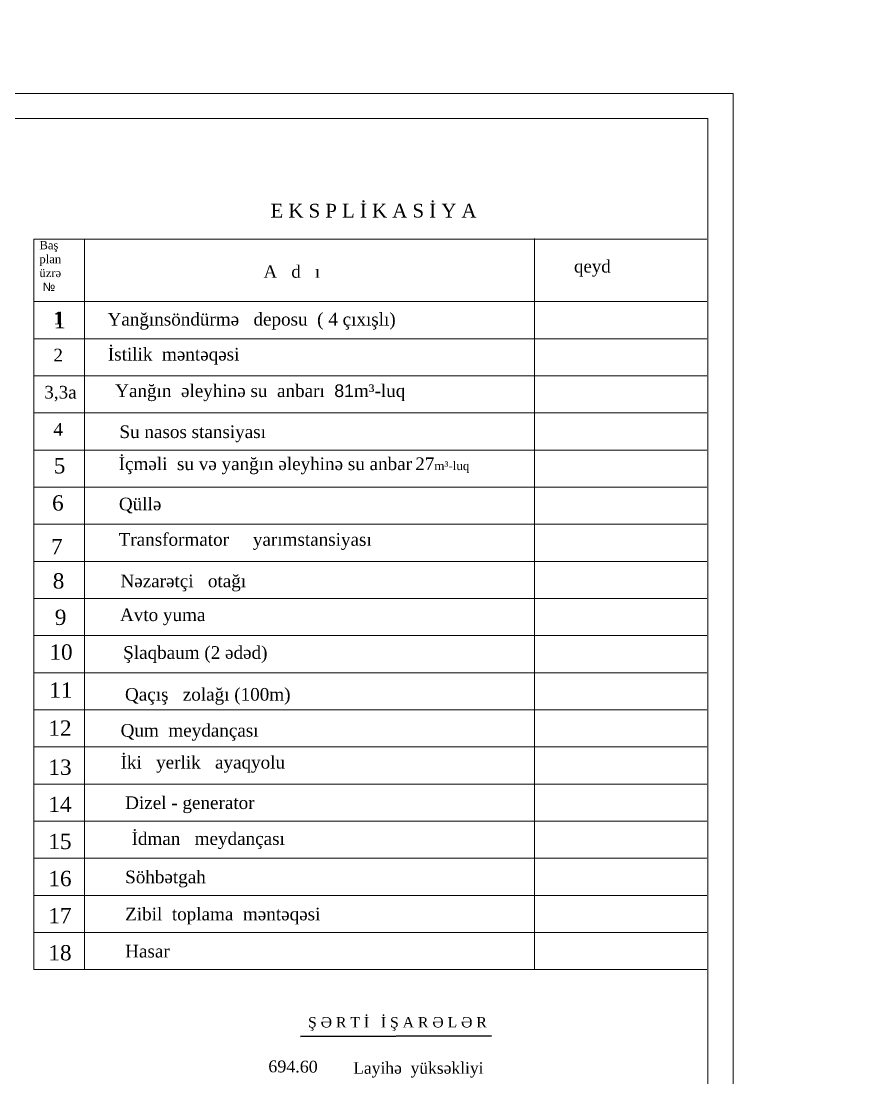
# Model space of a CAD drawing. Header units: feet. Extents: x 3381 to 1374491, y 675186 to 8751562.
# Drawn here: x 688521.9 to 688688.7, y 4376140.6 to 4376350.2 of the extents above; entities that cross this region are included whole.
import ezdxf

# ---------------------------------------------------------------- set-up
doc = ezdxf.new("R2010")
doc.units = ezdxf.units.FT
doc.header["$MEASUREMENT"] = 0
doc.linetypes.add('DUZ', pattern=[0])
doc.layers.get('0').update_dxf_attribs({"linetype": 'CONTINUOUS'})
for name, color, linetype in [('Layer8', 7, 'CONTINUOUS'), ('ramka', 7, 'CONTINUOUS'), ('Аннотация - Текст', 7, 'CONTINUOUS')]:
    doc.layers.add(name, color=color, linetype=linetype)
for name, color, linetype, lineweight in [('rabit xt', 7, 'CONTINUOUS', 13), ('Su S1', 5, 'CONTINUOUS', 60), ('yol 6m', 250, 'CONTINUOUS', 30)]:
    doc.layers.add(name, color=color, linetype=linetype, lineweight=lineweight)
doc.styles.get("Standard").update_dxf_attribs({"font": 'arial.ttf', "height": 2.5})
doc.styles.add('style5', font='ariall.ttf', dxfattribs={"height": 400})
doc.styles.add('СГЕНЕРИР_СТИЛЬ_1', font='a3ar(la).ttf')

msp = doc.modelspace()

# ---------------------------------------------------------------- linework, layer by layer
at = {"color": 51, "lineweight": 13, "true_color": 0xf8f6b0}
msp.add_circle((688448.805, 4376201.629), 699.09, dxfattribs=at)
at = {"layer": 'rabit xt', "color": 7, "lineweight": 20, "ltscale": 0.3, "elevation": 716.5}
msp.add_lwpolyline([(688243.147, 4376335.878), (688663.147, 4376335.878), (688663.147, 4376038.878)], dxfattribs=at)
msp.add_lwpolyline([(688263.147, 4376330.878), (688658.147, 4376330.878), (688658.147, 4376043.878), (688263.147, 4376043.878)], close=True, dxfattribs=at)
at = {"layer": 'Su S1', "color": 0, "linetype": 'DUZ', "lineweight": 18, "ltscale": 0.6}
for p, q in [((688622.377, 4376306.994, -697.804), (688524.401, 4376306.994, -697.804)), ((688524.401, 4376306.994, -697.804), (688524.401, 4376162.113, -697.804)), ((688657.89, 4376306.994, -697.804), (688524.499, 4376306.994, -697.804)), ((688534.419, 4376306.994, -697.804), (688534.419, 4376287.233, -697.804)), ((688623.735, 4376307.107, -698.5), (688623.735, 4376162.113, -698.5)), ((688534.419, 4376297.77, -697.804), (688534.419, 4376162.113, -697.804)), ((688657.89, 4376294.594, -697.804), (688524.499, 4376294.594, -697.804)), ((688622.377, 4376294.594, -697.804), (688524.499, 4376294.594, -697.804)), ((688622.377, 4376287.233, -697.804), (688524.401, 4376287.233, -697.804)), ((688657.89, 4376287.233, -697.804), (688524.499, 4376287.233, -697.804)), ((688622.377, 4376279.873, -697.804), (688524.401, 4376279.873, -697.804)), ((688657.89, 4376279.873, -697.804), (688524.499, 4376279.873, -697.804)), ((688622.377, 4376272.513, -697.804), (688524.401, 4376272.513, -697.804)), ((688657.89, 4376272.513, -697.804), (688524.499, 4376272.513, -697.804)), ((688622.377, 4376265.153, -697.804), (688524.401, 4376265.153, -697.804)), ((688657.89, 4376265.153, -697.804), (688524.499, 4376265.153, -697.804)), ((688622.377, 4376257.793, -697.804), (688524.401, 4376257.793, -697.804)), ((688657.89, 4376257.793, -697.804), (688524.499, 4376257.793, -697.804)), ((688657.89, 4376250.433, -697.804), (688524.499, 4376250.433, -697.804)), ((688657.89, 4376243.073, -697.804), (688524.499, 4376243.073, -697.804)), ((688657.89, 4376235.713, -697.804), (688524.499, 4376235.713, -697.804)), ((688657.89, 4376228.353, -697.804), (688524.499, 4376228.353, -697.804)), ((688657.89, 4376220.993, -697.804), (688524.499, 4376220.993, -697.804)), ((688657.89, 4376213.633, -697.804), (688524.499, 4376213.633, -697.804)), ((688657.89, 4376206.273, -697.804), (688524.401, 4376206.273, -697.804)), ((688657.89, 4376198.913, -697.804), (688524.401, 4376198.913, -697.804)), ((688657.89, 4376191.553, -697.804), (688524.401, 4376191.553, -697.804)), ((688657.89, 4376184.193, -697.804), (688524.401, 4376184.193, -697.804)), ((688657.89, 4376176.833, -697.804), (688524.401, 4376176.833, -697.804)), ((688657.89, 4376169.473, -697.804), (688524.401, 4376169.473, -697.804)), ((688657.89, 4376162.113, -697.804), (688524.401, 4376162.113, -697.804))]:
    msp.add_line(p, q, dxfattribs=at)
at = {"layer": 'yol 6m', "color": 7, "linetype": 'Continuous', "lineweight": 30}
msp.add_line((688577.278, 4376148.881, -1297.111), (688615.2, 4376148.982, -1297.111), dxfattribs=at)

# ---------------------------------------------------------------- texts
at = {"color": 7, "lineweight": 25, "insert": (688578.794, 4376152.705, -1297.111), "char_height": 2.06224, "width": 44.13472, "attachment_point": 1}
msp.add_mtext('{\\fTimes New Roman|b0|i0|c238|p18;Ş\\fTimes New Roman|b0|i0|c0|p18; Ə R T \\fTimes New Roman|b0|i0|c238|p18;İ\\fTimes New Roman|b0|i0|c0|p18;   \\fTimes New Roman|b0|i0|c238|p18;İ\\fTimes New Roman|b0|i0|c0|p18; \\fTimes New Roman|b0|i0|c238|p18;Ş\\fTimes New Roman|b0|i0|c0|p18; A R Ə L Ə R}', dxfattribs=at)
at = {"color": 0, "lineweight": 18, "ltscale": 0.4, "insert": (688587.764, 4376143.759, -1297.111), "char_height": 2.29938, "width": 169.72654, "attachment_point": 1}
msp.add_mtext('{\\fTimes New Roman|b0|i0|c238|p18;Layihə  yüksəkliyi}', dxfattribs=at)
at = {"layer": 'Layer8', "color": 0, "lineweight": 18, "attachment_point": 1, "style": 'style5'}
for s, insert, char_height, width in [('{\\fTimes New Roman|b0|i0|c238|p18;1}', (688528.276, 4376292.605, -697.804), 2.50952, 137.00029), ('{\\fTimes New Roman|b0|i0|c238|p18;1}', (688528.276, 4376292.605, -697.804), 3.3067, 137.00029), ('{\\fTimes New Roman|b0|i0|c238|p18;2}', (688528.276, 4376285.245, -697.804), 2.50952, 137.00029), ('{\\fTimes New Roman|b0|i0|c238|p18;3,3a}', (688526.465, 4376277.885, -697.804), 2.50952, 137.00029), ('{\\fTimes New Roman|b0|i0|c238|p18;4}', (688528.276, 4376270.525, -697.804), 2.50952, 137.00029), ('{\\fTimes New Roman|b0|i0|c238|p18;5}', (688528.35, 4376263.565, -697.804), 3.04184, 126.02667), ('{\\fTimes New Roman|b0|i0|c238|p18;\\H1.1111x;6\\H0.9x; }', (688528.017, 4376256.186, -697.804), 2.73765, 113.42401), ('{\\fTimes New Roman|b0|i0|c238|p18;7 }', (688527.809, 4376247.522, -697.804), 3.04184, 126.02667), ('{\\fTimes New Roman|b0|i0|c238|p18;8  }', (688528.146, 4376240.73, -697.804), 3.04184, 126.02667), ('{\\fTimes New Roman|b0|i0|c238|p18;9  }', (688528.56, 4376233.511, -697.804), 3.04184, 126.02667), ('{\\fTimes New Roman|b0|i0|c238|p18;10  }', (688527.493, 4376226.619, -697.804), 3.04184, 126.02667), ('{\\fTimes New Roman|b0|i0|c0|p18;1\\fTimes New Roman|b0|i0|c238|p18;1 }', (688527.471, 4376219.084, -697.804), 3.04184, 126.02667), ('{\\fTimes New Roman|b0|i0|c0|p18;1\\fTimes New Roman|b0|i0|c238|p18;2 }', (688527.284, 4376211.532, -697.804), 3.04184, 126.02667), ('{\\fTimes New Roman|b0|i0|c0|p18;1\\fTimes New Roman|b0|i0|c238|p18;3 }', (688527.284, 4376203.782, -697.804), 3.04184, 126.02667), ('{\\fTimes New Roman|b0|i0|c0|p18;1\\fTimes New Roman|b0|i0|c238|p18;4 }', (688527.284, 4376196.422, -697.804), 3.04184, 126.02667), ('{\\fTimes New Roman|b0|i0|c0|p18;1\\fTimes New Roman|b0|i0|c238|p18;5 }', (688527.284, 4376189.062, -697.804), 3.04184, 126.02667), ('{\\fTimes New Roman|b0|i0|c0|p18;1\\fTimes New Roman|b0|i0|c238|p18;6 }', (688527.284, 4376181.702, -697.804), 3.04184, 126.02667), ('{\\fTimes New Roman|b0|i0|c0|p18;1\\fTimes New Roman|b0|i0|c238|p18;7 }', (688527.284, 4376174.342, -697.804), 3.04184, 126.02667), ('{\\fTimes New Roman|b0|i0|c0|p18;1\\fTimes New Roman|b0|i0|c238|p18;8 }', (688527.284, 4376166.982, -697.804), 3.04184, 126.02667)]:
    msp.add_mtext(s, dxfattribs=dict(at, insert=insert, char_height=char_height, width=width))
at = {"layer": 'ramka', "color": 0, "lineweight": 13, "ltscale": 0.4, "insert": (688571.362, 4376313.995, -55.88), "char_height": 2.728028, "width": 138.34072, "attachment_point": 1, "style": 'СГЕНЕРИР_СТИЛЬ_1'}
msp.add_mtext('{\\fTimes New Roman|b0|i0|c204|p18;E K S P L \\fTimes New Roman|b0|i0|c238|p18;İ\\fTimes New Roman|b0|i0|c204|p18; K A S \\fTimes New Roman|b0|i0|c238|p18;İ\\fTimes New Roman|b0|i0|c204|p18; Y A}', dxfattribs=at)
at = {"layer": 'ramka', "color": 0, "lineweight": 13, "ltscale": 0.4, "attachment_point": 1}
for s, insert, char_height, width in [('{\\fTimes New Roman|b0|i0|c238|p18;Baş\\Pplan\\Püzrə\\P} №', (688525.512, 4376306.617, -697.804), 1.65335, 37.23118), ('{\\fTimes New Roman|b0|i0|c238|p18;Baş\\Pplan\\Püzrə\\P} №', (688525.512, 4376306.617, -697.804), 1.65335, 37.23118), ('{\\fTimes New Roman|b0|i0|c238|p18;qeyd}', (688631.565, 4376302.832, -698.5), 2.48003, 37.23118), ('{\\fTimes New Roman|b0|i0|c0|p18;A   d   \\fTimes New Roman|b0|i0|c238|p18;ı}', (688569.964, 4376301.797, -697.804), 2.48003, 37.23118), ('{\\fTimes New Roman|b0|i0|c238|p18;Yanğınsöndürmə   deposu  ( 4\\fTimes New Roman|b0|i0|c162|p18; \\fTimes New Roman|b0|i0|c238|p18;çıxışlı)}', (688539.022, 4376292.357, -674.848), 2.509515, 64.31843), ('{\\fTimes New Roman|b0|i0|c238|p18; İstilik  məntəqəsi }', (688538.132, 4376285.416, -1356.984), 2.50952, 97.54651), ('{\\fTimes New Roman|b0|i0|c238|p18;Yanğın  əleyhinə su  anbarı  \\fArial|b0|i0|c238|p34;81\\fTimes New Roman|b0|i0|c238|p18;m³-luq}', (688540.535, 4376278.178, -697.804), 2.509515, 92.61855), ('{\\fTimes New Roman|b0|i0|c238|p18;Su nasos stansiyası}', (688541.383, 4376270.042, -697.804), 2.50952, 92.61855), ('{\\fArial|b0|i0|c238|p34;   \\fTimes New Roman|b0|i0|c238|p18; İçməli  su və yanğın əleyhinə su anbar\\H0.68182x; \\H1.46666x;27\\H0.68182x;m³-luq}', (688537.351, 4376263.688, -697.804), 2.509515, 92.61855), ('{\\fTimes New Roman|b0|i0|c238|p18;Qüllə}', (688541.275, 4376255.72, -1356.984), 2.50952, 83.35669), ('{\\fTimes New Roman|b0|i0|c238|p18;Transformator     yarımstansiyası}', (688541.226, 4376248.683, -697.804), 2.50952, 92.61855), ('{\\fTimes New Roman|b0|i0|c238|p18;Nəzarətçi   otağı}', (688541.574, 4376240.452, -697.804), 2.50952, 92.61855), ('{\\fTimes New Roman|b0|i0|c238|p18;Avto yuma}', (688541.487, 4376233.75, -697.804), 2.50952, 92.61855), ('{\\fTimes New Roman|b0|i0|c238|p18;Şlaqbaum (2 ədəd)}', (688542.119, 4376226.257, -697.804), 2.50952, 92.61855), ('{\\fTimes New Roman|b0|i0|c238|p18;Qaçış   zolağı (100m)}', (688542.479, 4376217.964, -730.861), 2.50952, 83.35669), ('{\\fTimes New Roman|b0|i0|c238|p18;Qum  meydançası}', (688541.613, 4376210.823, -697.804), 2.50952, 92.61855), ('{\\fTimes New Roman|b0|i0|c238|p18;İki   yerlik   ayaqyolu}', (688541.603, 4376204.485, -697.804), 2.50952, 59.37086), ('{\\fTimes New Roman|b0|i0|c238|p18;Dizel - generator}', (688542.513, 4376196.474, -697.804), 2.50952, 59.37086), ('{\\fTimes New Roman|b0|i0|c238|p18;İdman   meydançası}', (688543.783, 4376189.356, -707.452), 2.50952, 42.81553), ('{\\fTimes New Roman|b0|i0|c238|p18;Söhbətgah}', (688542.513, 4376181.754, -697.804), 2.50952, 59.37086), ('{\\fTimes New Roman|b0|i0|c238|p18;Zibil  toplama  məntəqəsi}', (688542.513, 4376174.394, -697.804), 2.50952, 59.37086), ('{\\fTimes New Roman|b0|i0|c238|p18;Hasar}', (688542.513, 4376167.034, -697.804), 2.50952, 59.37086)]:
    msp.add_mtext(s, dxfattribs=dict(at, insert=insert, char_height=char_height, width=width))
at = {"layer": 'Аннотация - Текст', "color": 7, "linetype": 'Continuous', "lineweight": 0, "insert": (688570.914, 4376141.709, -2928.111), "char_height": 2.35815, "width": 17.98659, "attachment_point": 7, "rotation": 359.49638, "style": 'СГЕНЕРИР_СТИЛЬ_1'}
msp.add_mtext('\\A1;\\pxql;{\\fTimes New Roman|b0|i0|c238|p18;694.60}', dxfattribs=at)

doc.saveas('drawing.dxf')
